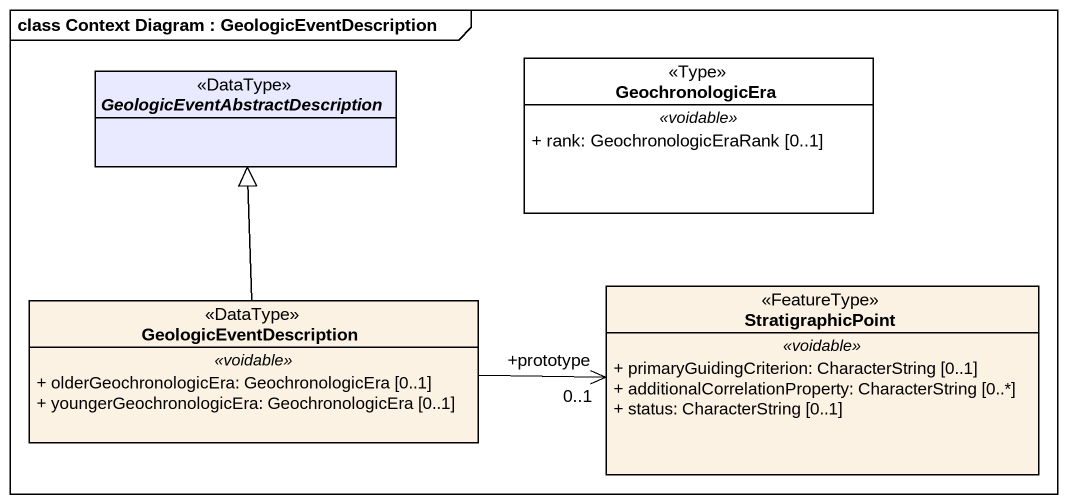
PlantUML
@startuml
mainframe class Context Diagram : GeologicEventDescription
hide circle
hide empty members
skinparam classAttributeIconSize 0
abstract class "GeologicEventAbstractDescription" as GeologicEventAbstractDescrip <<DataType>> #E9E9FF
class GeochronologicEra <<Type>> #FFFFFF {
  .. <<voidable>> ..
  + rank: GeochronologicEraRank [0..1]
}
class StratigraphicPoint <<FeatureType>> {
  .. <<voidable>> ..
  + primaryGuidingCriterion: CharacterString [0..1]
  + additionalCorrelationProperty: CharacterString [0..*]
  + status: CharacterString [0..1]
}
class GeologicEventDescription <<DataType>> #FCF2E3 {
  .. <<voidable>> ..
  + olderGeochronologicEra: GeochronologicEra [0..1]
  + youngerGeochronologicEra: GeochronologicEra [0..1]
}
GeologicEventDescription -up-|> GeologicEventAbstractDescrip
GeologicEventDescription -right-> "+prototype\n0..1" StratigraphicPoint
@enduml
